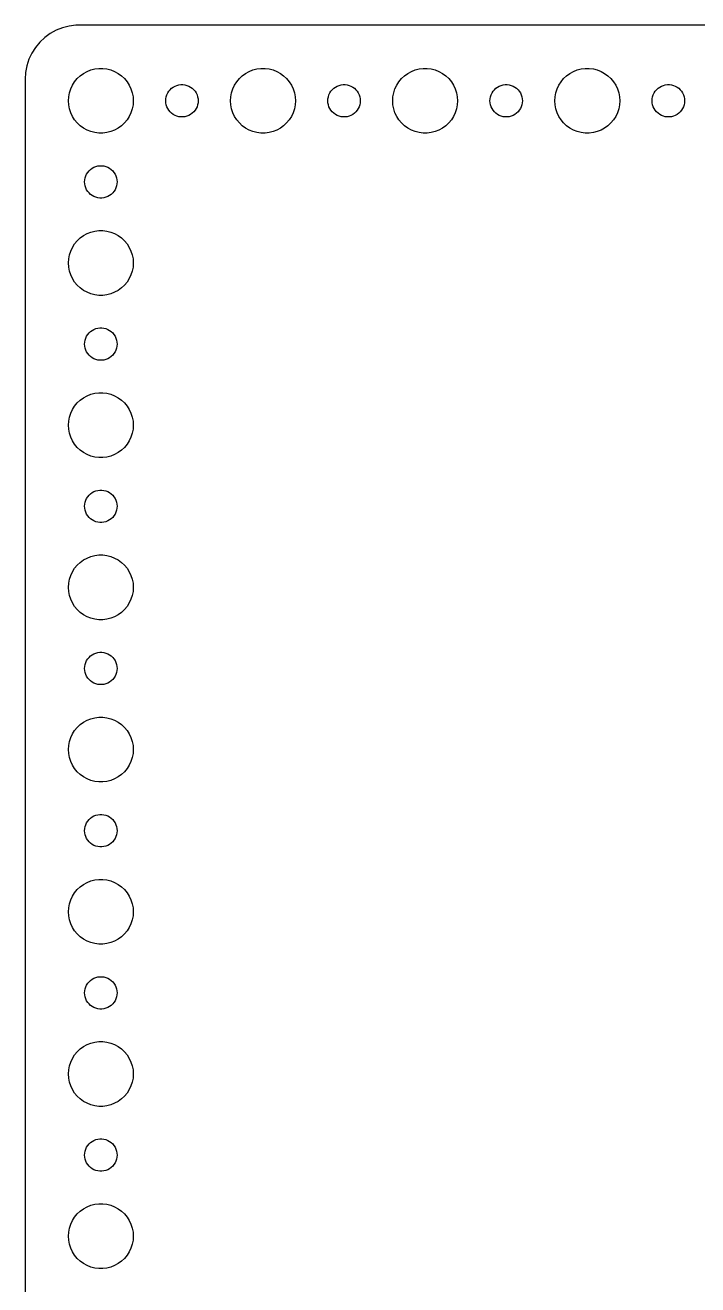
# Model space of a CAD drawing. Header units: metres. Extents: x -127 to 127, y -112 to 112.
# Drawn here: x -127 to -64.8, y -4.5 to 112 of the extents above; entities that cross this region are included whole.
import ezdxf

# ---------------------------------------------------------------- set-up
doc = ezdxf.new("R2010")
doc.units = ezdxf.units.M

msp = doc.modelspace()

# ---------------------------------------------------------------- linework, layer by layer
for p, q in [((-122.937, 111.911), (-123.545, 111.755)), ((-122.314, 111.99), (-122.937, 111.911)), ((122.314, 111.99), (-122.314, 111.99)), ((-125.187, 110.853), (-125.645, 110.423)), ((-124.679, 111.222), (-125.187, 110.853)), ((-124.129, 111.524), (-124.679, 111.222)), ((-123.545, 111.755), (-124.129, 111.524)), ((-126.045, 109.939), (-126.382, 109.409)), ((-125.645, 110.423), (-126.045, 109.939)), ((-126.649, 108.841), (-126.843, 108.243)), ((-126.382, 109.409), (-126.649, 108.841)), ((-126.961, 107.627), (-127, 107)), ((-126.843, 108.243), (-126.961, 107.627)), ((-122.187, 107.054), (-121.912, 107.312)), ((-121.912, 107.312), (-121.607, 107.533)), ((-121.607, 107.533), (-121.277, 107.714)), ((-121.277, 107.714), (-120.927, 107.853)), ((-120.927, 107.853), (-120.562, 107.947)), ((-120.562, 107.947), (-120.188, 107.994)), ((-120.188, 107.994), (-119.812, 107.994)), ((-119.812, 107.994), (-119.438, 107.947)), ((-119.438, 107.947), (-119.073, 107.853)), ((-119.073, 107.853), (-118.723, 107.714)), ((-118.723, 107.714), (-118.393, 107.533)), ((-118.393, 107.533), (-118.088, 107.312)), ((-118.088, 107.312), (-117.813, 107.054)), ((-107.187, 107.054), (-106.912, 107.312)), ((-106.912, 107.312), (-106.607, 107.533)), ((-106.607, 107.533), (-106.277, 107.714)), ((-106.277, 107.714), (-105.927, 107.853)), ((-105.927, 107.853), (-105.562, 107.947)), ((-105.562, 107.947), (-105.188, 107.994)), ((-105.188, 107.994), (-104.812, 107.994)), ((-104.812, 107.994), (-104.438, 107.947)), ((-104.438, 107.947), (-104.073, 107.853)), ((-104.073, 107.853), (-103.723, 107.714)), ((-103.723, 107.714), (-103.393, 107.533)), ((-103.393, 107.533), (-103.088, 107.312)), ((-103.088, 107.312), (-102.813, 107.054)), ((-92.1869, 107.054), (-91.9123, 107.312)), ((-91.9123, 107.312), (-91.6075, 107.533)), ((-91.6075, 107.533), (-91.2773, 107.714)), ((-91.2773, 107.714), (-90.927, 107.853)), ((-90.927, 107.853), (-90.5621, 107.947)), ((-90.5621, 107.947), (-90.1884, 107.994)), ((-90.1884, 107.994), (-89.8116, 107.994)), ((-89.8116, 107.994), (-89.4379, 107.947)), ((-89.4379, 107.947), (-89.073, 107.853)), ((-89.073, 107.853), (-88.7227, 107.714)), ((-88.7227, 107.714), (-88.3925, 107.533)), ((-88.3925, 107.533), (-88.0877, 107.312)), ((-88.0877, 107.312), (-87.8131, 107.054)), ((-77.1869, 107.054), (-76.9123, 107.312)), ((-76.9123, 107.312), (-76.6075, 107.533)), ((-76.6075, 107.533), (-76.2773, 107.714)), ((-76.2773, 107.714), (-75.927, 107.853)), ((-75.927, 107.853), (-75.5621, 107.947)), ((-75.5621, 107.947), (-75.1884, 107.994)), ((-75.1884, 107.994), (-74.8116, 107.994)), ((-74.8116, 107.994), (-74.4379, 107.947)), ((-74.4379, 107.947), (-74.073, 107.853)), ((-74.073, 107.853), (-73.7227, 107.714)), ((-73.7227, 107.714), (-73.3925, 107.533)), ((-73.3925, 107.533), (-73.0877, 107.312)), ((-73.0877, 107.312), (-72.8131, 107.054)), ((-127, 107), (-127, -107)), ((-122.906, 105.746), (-122.789, 106.104)), ((-122.789, 106.104), (-122.629, 106.445)), ((-122.629, 106.445), (-122.427, 106.763)), ((-122.427, 106.763), (-122.187, 107.054)), ((-117.813, 107.054), (-117.573, 106.763)), ((-117.573, 106.763), (-117.371, 106.445)), ((-117.371, 106.445), (-117.211, 106.104)), ((-117.211, 106.104), (-117.094, 105.746)), ((-113.714, 105.882), (-113.593, 106.027)), ((-113.593, 106.027), (-113.456, 106.156)), ((-113.456, 106.156), (-113.304, 106.266)), ((-113.304, 106.266), (-113.139, 106.357)), ((-113.139, 106.357), (-112.964, 106.427)), ((-112.964, 106.427), (-112.781, 106.473)), ((-112.781, 106.473), (-112.594, 106.497)), ((-112.594, 106.497), (-112.406, 106.497)), ((-112.406, 106.497), (-112.219, 106.473)), ((-112.219, 106.473), (-112.036, 106.427)), ((-112.036, 106.427), (-111.861, 106.357)), ((-111.861, 106.357), (-111.696, 106.266)), ((-111.696, 106.266), (-111.544, 106.156)), ((-111.544, 106.156), (-111.407, 106.027)), ((-111.407, 106.027), (-111.286, 105.882)), ((-107.906, 105.746), (-107.789, 106.104)), ((-107.789, 106.104), (-107.629, 106.445)), ((-107.629, 106.445), (-107.427, 106.763)), ((-107.427, 106.763), (-107.187, 107.054)), ((-102.813, 107.054), (-102.573, 106.763)), ((-102.573, 106.763), (-102.371, 106.445)), ((-102.371, 106.445), (-102.211, 106.104)), ((-102.211, 106.104), (-102.094, 105.746)), ((-98.7135, 105.882), (-98.5934, 106.027)), ((-98.5934, 106.027), (-98.4561, 106.156)), ((-98.4561, 106.156), (-98.3037, 106.266)), ((-98.3037, 106.266), (-98.1387, 106.357)), ((-98.1387, 106.357), (-97.9635, 106.427)), ((-97.9635, 106.427), (-97.7811, 106.473)), ((-97.7811, 106.473), (-97.5942, 106.497)), ((-97.5942, 106.497), (-97.4058, 106.497)), ((-97.4058, 106.497), (-97.2189, 106.473)), ((-97.2189, 106.473), (-97.0365, 106.427)), ((-97.0365, 106.427), (-96.8613, 106.357)), ((-96.8613, 106.357), (-96.6963, 106.266)), ((-96.6963, 106.266), (-96.5439, 106.156)), ((-96.5439, 106.156), (-96.4065, 106.027)), ((-96.4065, 106.027), (-96.2865, 105.882)), ((-92.9057, 105.746), (-92.7893, 106.104)), ((-92.7893, 106.104), (-92.6289, 106.445)), ((-92.6289, 106.445), (-92.427, 106.763)), ((-92.427, 106.763), (-92.1869, 107.054)), ((-87.8131, 107.054), (-87.573, 106.763)), ((-87.573, 106.763), (-87.3711, 106.445)), ((-87.3711, 106.445), (-87.2107, 106.104)), ((-87.2107, 106.104), (-87.0943, 105.746)), ((-83.7135, 105.882), (-83.5934, 106.027)), ((-83.5934, 106.027), (-83.4561, 106.156)), ((-83.4561, 106.156), (-83.3037, 106.266)), ((-83.3037, 106.266), (-83.1387, 106.357)), ((-83.1387, 106.357), (-82.9635, 106.427)), ((-82.9635, 106.427), (-82.7811, 106.473)), ((-82.7811, 106.473), (-82.5942, 106.497)), ((-82.5942, 106.497), (-82.4058, 106.497)), ((-82.4058, 106.497), (-82.2189, 106.473)), ((-82.2189, 106.473), (-82.0365, 106.427)), ((-82.0365, 106.427), (-81.8613, 106.357)), ((-81.8613, 106.357), (-81.6963, 106.266)), ((-81.6963, 106.266), (-81.5439, 106.156)), ((-81.5439, 106.156), (-81.4065, 106.027)), ((-81.4065, 106.027), (-81.2865, 105.882)), ((-77.9057, 105.746), (-77.7893, 106.104)), ((-77.7893, 106.104), (-77.6289, 106.445)), ((-77.6289, 106.445), (-77.427, 106.763)), ((-77.427, 106.763), (-77.1869, 107.054)), ((-72.8131, 107.054), (-72.573, 106.763)), ((-72.573, 106.763), (-72.3711, 106.445)), ((-72.3711, 106.445), (-72.2107, 106.104)), ((-72.2107, 106.104), (-72.0943, 105.746)), ((-68.7135, 105.882), (-68.5934, 106.027)), ((-68.5934, 106.027), (-68.4561, 106.156)), ((-68.4561, 106.156), (-68.3037, 106.266)), ((-68.3037, 106.266), (-68.1387, 106.357)), ((-68.1387, 106.357), (-67.9635, 106.427)), ((-67.9635, 106.427), (-67.7811, 106.473)), ((-67.7811, 106.473), (-67.5942, 106.497)), ((-67.5942, 106.497), (-67.4058, 106.497)), ((-67.4058, 106.497), (-67.2189, 106.473)), ((-67.2189, 106.473), (-67.0365, 106.427)), ((-67.0365, 106.427), (-66.8613, 106.357)), ((-66.8613, 106.357), (-66.6963, 106.266)), ((-66.6963, 106.266), (-66.5439, 106.156)), ((-66.5439, 106.156), (-66.4065, 106.027)), ((-66.4065, 106.027), (-66.2865, 105.882)), ((-123, 105), (-122.976, 105.376)), ((-122.976, 104.624), (-123, 105)), ((-122.976, 105.376), (-122.906, 105.746)), ((-117.094, 105.746), (-117.024, 105.376)), ((-117.024, 105.376), (-117, 105)), ((-117, 105), (-117.024, 104.624)), ((-114, 105), (-113.988, 105.188)), ((-113.988, 104.812), (-114, 105)), ((-113.988, 105.188), (-113.953, 105.373)), ((-113.953, 105.373), (-113.895, 105.552)), ((-113.895, 105.552), (-113.814, 105.723)), ((-113.814, 105.723), (-113.714, 105.882)), ((-111.286, 105.882), (-111.186, 105.723)), ((-111.186, 105.723), (-111.105, 105.552)), ((-111.105, 105.552), (-111.047, 105.373)), ((-111.047, 105.373), (-111.012, 105.188)), ((-111.012, 105.188), (-111, 105)), ((-111, 105), (-111.012, 104.812)), ((-108, 105), (-107.976, 105.376)), ((-107.976, 104.624), (-108, 105)), ((-107.976, 105.376), (-107.906, 105.746)), ((-102.094, 105.746), (-102.024, 105.376)), ((-102.024, 105.376), (-102, 105)), ((-102, 105), (-102.024, 104.624)), ((-99, 105), (-98.9882, 105.188)), ((-98.9882, 104.812), (-99, 105)), ((-98.9882, 105.188), (-98.9529, 105.373)), ((-98.9529, 105.373), (-98.8947, 105.552)), ((-98.8947, 105.552), (-98.8145, 105.723)), ((-98.8145, 105.723), (-98.7135, 105.882)), ((-96.2865, 105.882), (-96.1855, 105.723)), ((-96.1855, 105.723), (-96.1053, 105.552)), ((-96.1053, 105.552), (-96.0471, 105.373)), ((-96.0471, 105.373), (-96.0118, 105.188)), ((-96.0118, 105.188), (-96, 105)), ((-96, 105), (-96.0118, 104.812)), ((-93, 105), (-92.9763, 105.376)), ((-92.9763, 104.624), (-93, 105)), ((-92.9763, 105.376), (-92.9057, 105.746)), ((-87.0943, 105.746), (-87.0237, 105.376)), ((-87.0237, 105.376), (-87, 105)), ((-87, 105), (-87.0237, 104.624)), ((-84, 105), (-83.9882, 105.188)), ((-83.9882, 104.812), (-84, 105)), ((-83.9882, 105.188), (-83.9529, 105.373)), ((-83.9529, 105.373), (-83.8947, 105.552)), ((-83.8947, 105.552), (-83.8145, 105.723)), ((-83.8145, 105.723), (-83.7135, 105.882)), ((-81.2865, 105.882), (-81.1855, 105.723)), ((-81.1855, 105.723), (-81.1053, 105.552)), ((-81.1053, 105.552), (-81.0471, 105.373)), ((-81.0471, 105.373), (-81.0118, 105.188)), ((-81.0118, 105.188), (-81, 105)), ((-81, 105), (-81.0118, 104.812)), ((-78, 105), (-77.9763, 105.376)), ((-77.9763, 104.624), (-78, 105)), ((-77.9763, 105.376), (-77.9057, 105.746)), ((-72.0943, 105.746), (-72.0237, 105.376)), ((-72.0237, 105.376), (-72, 105)), ((-72, 105), (-72.0237, 104.624)), ((-69, 105), (-68.9882, 105.188)), ((-68.9882, 104.812), (-69, 105)), ((-68.9882, 105.188), (-68.9529, 105.373)), ((-68.9529, 105.373), (-68.8947, 105.552)), ((-68.8947, 105.552), (-68.8145, 105.723)), ((-68.8145, 105.723), (-68.7135, 105.882)), ((-66.2865, 105.882), (-66.1855, 105.723)), ((-66.1855, 105.723), (-66.1053, 105.552)), ((-66.1053, 105.552), (-66.0471, 105.373)), ((-66.0471, 105.373), (-66.0118, 105.188)), ((-66.0118, 105.188), (-66, 105)), ((-66, 105), (-66.0118, 104.812)), ((-122.906, 104.254), (-122.976, 104.624)), ((-122.789, 103.896), (-122.906, 104.254)), ((-122.629, 103.555), (-122.789, 103.896)), ((-117.211, 103.896), (-117.371, 103.555)), ((-117.094, 104.254), (-117.211, 103.896)), ((-117.024, 104.624), (-117.094, 104.254)), ((-113.953, 104.627), (-113.988, 104.812)), ((-113.895, 104.448), (-113.953, 104.627)), ((-113.814, 104.277), (-113.895, 104.448)), ((-113.714, 104.118), (-113.814, 104.277)), ((-113.593, 103.973), (-113.714, 104.118)), ((-113.456, 103.844), (-113.593, 103.973)), ((-113.304, 103.734), (-113.456, 103.844)), ((-113.139, 103.643), (-113.304, 103.734)), ((-111.696, 103.734), (-111.861, 103.643)), ((-111.544, 103.844), (-111.696, 103.734)), ((-111.407, 103.973), (-111.544, 103.844)), ((-111.286, 104.118), (-111.407, 103.973)), ((-111.186, 104.277), (-111.286, 104.118)), ((-111.105, 104.448), (-111.186, 104.277)), ((-111.047, 104.627), (-111.105, 104.448)), ((-111.012, 104.812), (-111.047, 104.627)), ((-107.906, 104.254), (-107.976, 104.624)), ((-107.789, 103.896), (-107.906, 104.254)), ((-107.629, 103.555), (-107.789, 103.896)), ((-102.211, 103.896), (-102.371, 103.555)), ((-102.094, 104.254), (-102.211, 103.896)), ((-102.024, 104.624), (-102.094, 104.254)), ((-98.9529, 104.627), (-98.9882, 104.812)), ((-98.8947, 104.448), (-98.9529, 104.627)), ((-98.8145, 104.277), (-98.8947, 104.448)), ((-98.7135, 104.118), (-98.8145, 104.277)), ((-98.5934, 103.973), (-98.7135, 104.118)), ((-98.4561, 103.844), (-98.5934, 103.973)), ((-98.3037, 103.734), (-98.4561, 103.844)), ((-98.1387, 103.643), (-98.3037, 103.734)), ((-96.6963, 103.734), (-96.8613, 103.643)), ((-96.5439, 103.844), (-96.6963, 103.734)), ((-96.4065, 103.973), (-96.5439, 103.844)), ((-96.2865, 104.118), (-96.4065, 103.973)), ((-96.1855, 104.277), (-96.2865, 104.118)), ((-96.1053, 104.448), (-96.1855, 104.277)), ((-96.0471, 104.627), (-96.1053, 104.448)), ((-96.0118, 104.812), (-96.0471, 104.627)), ((-92.9057, 104.254), (-92.9763, 104.624)), ((-92.7893, 103.896), (-92.9057, 104.254)), ((-92.6289, 103.555), (-92.7893, 103.896)), ((-87.2107, 103.896), (-87.3711, 103.555)), ((-87.0943, 104.254), (-87.2107, 103.896)), ((-87.0237, 104.624), (-87.0943, 104.254)), ((-83.9529, 104.627), (-83.9882, 104.812)), ((-83.8947, 104.448), (-83.9529, 104.627)), ((-83.8145, 104.277), (-83.8947, 104.448)), ((-83.7135, 104.118), (-83.8145, 104.277)), ((-83.5934, 103.973), (-83.7135, 104.118)), ((-83.4561, 103.844), (-83.5934, 103.973)), ((-83.3037, 103.734), (-83.4561, 103.844)), ((-83.1387, 103.643), (-83.3037, 103.734)), ((-81.6963, 103.734), (-81.8613, 103.643)), ((-81.5439, 103.844), (-81.6963, 103.734)), ((-81.4065, 103.973), (-81.5439, 103.844)), ((-81.2865, 104.118), (-81.4065, 103.973)), ((-81.1855, 104.277), (-81.2865, 104.118)), ((-81.1053, 104.448), (-81.1855, 104.277)), ((-81.0471, 104.627), (-81.1053, 104.448)), ((-81.0118, 104.812), (-81.0471, 104.627)), ((-77.9057, 104.254), (-77.9763, 104.624)), ((-77.7893, 103.896), (-77.9057, 104.254)), ((-77.6289, 103.555), (-77.7893, 103.896)), ((-72.2107, 103.896), (-72.3711, 103.555)), ((-72.0943, 104.254), (-72.2107, 103.896)), ((-72.0237, 104.624), (-72.0943, 104.254)), ((-68.9529, 104.627), (-68.9882, 104.812)), ((-68.8947, 104.448), (-68.9529, 104.627)), ((-68.8145, 104.277), (-68.8947, 104.448)), ((-68.7135, 104.118), (-68.8145, 104.277)), ((-68.5934, 103.973), (-68.7135, 104.118)), ((-68.4561, 103.844), (-68.5934, 103.973)), ((-68.3037, 103.734), (-68.4561, 103.844)), ((-68.1387, 103.643), (-68.3037, 103.734)), ((-66.6963, 103.734), (-66.8613, 103.643)), ((-66.5439, 103.844), (-66.6963, 103.734)), ((-66.4065, 103.973), (-66.5439, 103.844)), ((-66.2865, 104.118), (-66.4065, 103.973)), ((-66.1855, 104.277), (-66.2865, 104.118)), ((-66.1053, 104.448), (-66.1855, 104.277)), ((-66.0471, 104.627), (-66.1053, 104.448)), ((-66.0118, 104.812), (-66.0471, 104.627)), ((-122.427, 103.237), (-122.629, 103.555)), ((-122.187, 102.946), (-122.427, 103.237)), ((-121.912, 102.688), (-122.187, 102.946)), ((-121.607, 102.467), (-121.912, 102.688)), ((-118.088, 102.688), (-118.393, 102.467)), ((-117.813, 102.946), (-118.088, 102.688)), ((-117.573, 103.237), (-117.813, 102.946)), ((-117.371, 103.555), (-117.573, 103.237)), ((-112.964, 103.573), (-113.139, 103.643)), ((-112.781, 103.527), (-112.964, 103.573)), ((-112.594, 103.503), (-112.781, 103.527)), ((-112.406, 103.503), (-112.594, 103.503)), ((-112.219, 103.527), (-112.406, 103.503)), ((-112.036, 103.573), (-112.219, 103.527)), ((-111.861, 103.643), (-112.036, 103.573)), ((-107.427, 103.237), (-107.629, 103.555)), ((-107.187, 102.946), (-107.427, 103.237)), ((-106.912, 102.688), (-107.187, 102.946)), ((-106.607, 102.467), (-106.912, 102.688)), ((-103.088, 102.688), (-103.393, 102.467)), ((-102.813, 102.946), (-103.088, 102.688)), ((-102.573, 103.237), (-102.813, 102.946)), ((-102.371, 103.555), (-102.573, 103.237)), ((-97.9635, 103.573), (-98.1387, 103.643)), ((-97.7811, 103.527), (-97.9635, 103.573)), ((-97.5942, 103.503), (-97.7811, 103.527)), ((-97.4058, 103.503), (-97.5942, 103.503)), ((-97.2189, 103.527), (-97.4058, 103.503)), ((-97.0365, 103.573), (-97.2189, 103.527)), ((-96.8613, 103.643), (-97.0365, 103.573)), ((-92.427, 103.237), (-92.6289, 103.555)), ((-92.1869, 102.946), (-92.427, 103.237)), ((-91.9123, 102.688), (-92.1869, 102.946)), ((-91.6075, 102.467), (-91.9123, 102.688)), ((-88.0877, 102.688), (-88.3925, 102.467)), ((-87.8131, 102.946), (-88.0877, 102.688)), ((-87.573, 103.237), (-87.8131, 102.946)), ((-87.3711, 103.555), (-87.573, 103.237)), ((-82.9635, 103.573), (-83.1387, 103.643)), ((-82.7811, 103.527), (-82.9635, 103.573)), ((-82.5942, 103.503), (-82.7811, 103.527)), ((-82.4058, 103.503), (-82.5942, 103.503)), ((-82.2189, 103.527), (-82.4058, 103.503)), ((-82.0365, 103.573), (-82.2189, 103.527)), ((-81.8613, 103.643), (-82.0365, 103.573)), ((-77.427, 103.237), (-77.6289, 103.555)), ((-77.1869, 102.946), (-77.427, 103.237)), ((-76.9123, 102.688), (-77.1869, 102.946)), ((-76.6075, 102.467), (-76.9123, 102.688)), ((-73.0877, 102.688), (-73.3925, 102.467)), ((-72.8131, 102.946), (-73.0877, 102.688)), ((-72.573, 103.237), (-72.8131, 102.946)), ((-72.3711, 103.555), (-72.573, 103.237)), ((-67.9635, 103.573), (-68.1387, 103.643)), ((-67.7811, 103.527), (-67.9635, 103.573)), ((-67.5942, 103.503), (-67.7811, 103.527)), ((-67.4058, 103.503), (-67.5942, 103.503)), ((-67.2189, 103.527), (-67.4058, 103.503)), ((-67.0365, 103.573), (-67.2189, 103.527)), ((-66.8613, 103.643), (-67.0365, 103.573)), ((-121.277, 102.286), (-121.607, 102.467)), ((-120.927, 102.147), (-121.277, 102.286)), ((-120.562, 102.053), (-120.927, 102.147)), ((-120.188, 102.006), (-120.562, 102.053)), ((-119.812, 102.006), (-120.188, 102.006)), ((-119.438, 102.053), (-119.812, 102.006)), ((-119.073, 102.147), (-119.438, 102.053)), ((-118.723, 102.286), (-119.073, 102.147)), ((-118.393, 102.467), (-118.723, 102.286)), ((-106.277, 102.286), (-106.607, 102.467)), ((-105.927, 102.147), (-106.277, 102.286)), ((-105.562, 102.053), (-105.927, 102.147)), ((-105.188, 102.006), (-105.562, 102.053)), ((-104.812, 102.006), (-105.188, 102.006)), ((-104.438, 102.053), (-104.812, 102.006)), ((-104.073, 102.147), (-104.438, 102.053)), ((-103.723, 102.286), (-104.073, 102.147)), ((-103.393, 102.467), (-103.723, 102.286)), ((-91.2773, 102.286), (-91.6075, 102.467)), ((-90.927, 102.147), (-91.2773, 102.286)), ((-90.5621, 102.053), (-90.927, 102.147)), ((-90.1884, 102.006), (-90.5621, 102.053)), ((-89.8116, 102.006), (-90.1884, 102.006)), ((-89.4379, 102.053), (-89.8116, 102.006)), ((-89.073, 102.147), (-89.4379, 102.053)), ((-88.7227, 102.286), (-89.073, 102.147)), ((-88.3925, 102.467), (-88.7227, 102.286)), ((-76.2773, 102.286), (-76.6075, 102.467)), ((-75.927, 102.147), (-76.2773, 102.286)), ((-75.5621, 102.053), (-75.927, 102.147)), ((-75.1884, 102.006), (-75.5621, 102.053)), ((-74.8116, 102.006), (-75.1884, 102.006)), ((-74.4379, 102.053), (-74.8116, 102.006)), ((-74.073, 102.147), (-74.4379, 102.053)), ((-73.7227, 102.286), (-74.073, 102.147)), ((-73.3925, 102.467), (-73.7227, 102.286)), ((-121.488, 97.688), (-121.453, 97.873)), ((-121.453, 97.873), (-121.395, 98.0522)), ((-121.395, 98.0522), (-121.314, 98.2226)), ((-121.314, 98.2226), (-121.214, 98.3817)), ((-121.214, 98.3817), (-121.093, 98.5268)), ((-121.093, 98.5268), (-120.956, 98.6558)), ((-120.956, 98.6558), (-120.804, 98.7665)), ((-120.804, 98.7665), (-120.639, 98.8572)), ((-120.639, 98.8572), (-120.464, 98.9266)), ((-120.464, 98.9266), (-120.281, 98.9734)), ((-120.281, 98.9734), (-120.094, 98.997)), ((-120.094, 98.997), (-119.906, 98.997)), ((-119.906, 98.997), (-119.719, 98.9734)), ((-119.719, 98.9734), (-119.536, 98.9266)), ((-119.536, 98.9266), (-119.361, 98.8572)), ((-119.361, 98.8572), (-119.196, 98.7665)), ((-119.196, 98.7665), (-119.044, 98.6558)), ((-119.044, 98.6558), (-118.907, 98.5268)), ((-118.907, 98.5268), (-118.786, 98.3817)), ((-118.786, 98.3817), (-118.686, 98.2226)), ((-118.686, 98.2226), (-118.605, 98.0522)), ((-118.605, 98.0522), (-118.547, 97.873)), ((-118.547, 97.873), (-118.512, 97.688)), ((-121.5, 97.5), (-121.488, 97.688)), ((-121.488, 97.312), (-121.5, 97.5)), ((-121.453, 97.127), (-121.488, 97.312)), ((-121.395, 96.9478), (-121.453, 97.127)), ((-121.314, 96.7774), (-121.395, 96.9478)), ((-121.214, 96.6183), (-121.314, 96.7774)), ((-118.686, 96.7774), (-118.786, 96.6183)), ((-118.605, 96.9478), (-118.686, 96.7774)), ((-118.547, 97.127), (-118.605, 96.9478)), ((-118.512, 97.312), (-118.547, 97.127)), ((-118.512, 97.688), (-118.5, 97.5)), ((-118.5, 97.5), (-118.512, 97.312)), ((-121.093, 96.4732), (-121.214, 96.6183)), ((-120.956, 96.3442), (-121.093, 96.4732)), ((-120.804, 96.2335), (-120.956, 96.3442)), ((-120.639, 96.1428), (-120.804, 96.2335)), ((-120.464, 96.0734), (-120.639, 96.1428)), ((-120.281, 96.0266), (-120.464, 96.0734)), ((-120.094, 96.003), (-120.281, 96.0266)), ((-119.906, 96.003), (-120.094, 96.003)), ((-119.719, 96.0266), (-119.906, 96.003)), ((-119.536, 96.0734), (-119.719, 96.0266)), ((-119.361, 96.1428), (-119.536, 96.0734)), ((-119.196, 96.2335), (-119.361, 96.1428)), ((-119.044, 96.3442), (-119.196, 96.2335)), ((-118.907, 96.4732), (-119.044, 96.3442)), ((-118.786, 96.6183), (-118.907, 96.4732)), ((-122.427, 91.7634), (-122.187, 92.0536)), ((-122.187, 92.0536), (-121.912, 92.3115)), ((-121.912, 92.3115), (-121.607, 92.533)), ((-121.607, 92.533), (-121.277, 92.7145)), ((-121.277, 92.7145), (-120.927, 92.8532)), ((-120.927, 92.8532), (-120.562, 92.9469)), ((-120.562, 92.9469), (-120.188, 92.9941)), ((-120.188, 92.9941), (-119.812, 92.9941)), ((-119.812, 92.9941), (-119.438, 92.9469)), ((-119.438, 92.9469), (-119.073, 92.8532)), ((-119.073, 92.8532), (-118.723, 92.7145)), ((-118.723, 92.7145), (-118.393, 92.533)), ((-118.393, 92.533), (-118.088, 92.3115)), ((-118.088, 92.3115), (-117.813, 92.0536)), ((-117.813, 92.0536), (-117.573, 91.7634)), ((-122.906, 90.7461), (-122.789, 91.1044)), ((-122.789, 91.1044), (-122.629, 91.4453)), ((-122.629, 91.4453), (-122.427, 91.7634)), ((-117.573, 91.7634), (-117.371, 91.4453)), ((-117.371, 91.4453), (-117.211, 91.1044)), ((-117.211, 91.1044), (-117.094, 90.7461)), ((-123, 90), (-122.976, 90.376)), ((-122.976, 89.624), (-123, 90)), ((-122.976, 90.376), (-122.906, 90.7461)), ((-117.094, 90.7461), (-117.024, 90.376)), ((-117.024, 90.376), (-117, 90)), ((-117, 90), (-117.024, 89.624)), ((-122.906, 89.2539), (-122.976, 89.624)), ((-122.789, 88.8956), (-122.906, 89.2539)), ((-122.629, 88.5547), (-122.789, 88.8956)), ((-122.427, 88.2366), (-122.629, 88.5547)), ((-117.371, 88.5547), (-117.573, 88.2366)), ((-117.211, 88.8956), (-117.371, 88.5547)), ((-117.094, 89.2539), (-117.211, 88.8956)), ((-117.024, 89.624), (-117.094, 89.2539)), ((-122.187, 87.9464), (-122.427, 88.2366)), ((-121.912, 87.6885), (-122.187, 87.9464)), ((-121.607, 87.467), (-121.912, 87.6885)), ((-121.277, 87.2855), (-121.607, 87.467)), ((-118.393, 87.467), (-118.723, 87.2855)), ((-118.088, 87.6885), (-118.393, 87.467)), ((-117.813, 87.9464), (-118.088, 87.6885)), ((-117.573, 88.2366), (-117.813, 87.9464)), ((-120.927, 87.1468), (-121.277, 87.2855)), ((-120.562, 87.0531), (-120.927, 87.1468)), ((-120.188, 87.0059), (-120.562, 87.0531)), ((-119.812, 87.0059), (-120.188, 87.0059)), ((-119.438, 87.0531), (-119.812, 87.0059)), ((-119.073, 87.1468), (-119.438, 87.0531)), ((-118.723, 87.2855), (-119.073, 87.1468)), ((-120.639, 83.8572), (-120.464, 83.9266)), ((-120.464, 83.9266), (-120.281, 83.9734)), ((-120.281, 83.9734), (-120.094, 83.997)), ((-120.094, 83.997), (-119.906, 83.997)), ((-119.906, 83.997), (-119.719, 83.9734)), ((-119.719, 83.9734), (-119.536, 83.9266)), ((-119.536, 83.9266), (-119.361, 83.8572)), ((-121.488, 82.688), (-121.453, 82.873)), ((-121.453, 82.873), (-121.395, 83.0522)), ((-121.395, 83.0522), (-121.314, 83.2226)), ((-121.314, 83.2226), (-121.214, 83.3817)), ((-121.214, 83.3817), (-121.093, 83.5268)), ((-121.093, 83.5268), (-120.956, 83.6558)), ((-120.956, 83.6558), (-120.804, 83.7665)), ((-120.804, 83.7665), (-120.639, 83.8572)), ((-119.361, 83.8572), (-119.196, 83.7665)), ((-119.196, 83.7665), (-119.044, 83.6558)), ((-119.044, 83.6558), (-118.907, 83.5268)), ((-118.907, 83.5268), (-118.786, 83.3817)), ((-118.786, 83.3817), (-118.686, 83.2226)), ((-118.686, 83.2226), (-118.605, 83.0522)), ((-118.605, 83.0522), (-118.547, 82.873)), ((-118.547, 82.873), (-118.512, 82.688)), ((-121.5, 82.5), (-121.488, 82.688)), ((-121.488, 82.312), (-121.5, 82.5)), ((-121.453, 82.127), (-121.488, 82.312)), ((-121.395, 81.9478), (-121.453, 82.127)), ((-121.314, 81.7774), (-121.395, 81.9478)), ((-121.214, 81.6183), (-121.314, 81.7774)), ((-121.093, 81.4732), (-121.214, 81.6183)), ((-118.786, 81.6183), (-118.907, 81.4732)), ((-118.686, 81.7774), (-118.786, 81.6183)), ((-118.605, 81.9478), (-118.686, 81.7774)), ((-118.547, 82.127), (-118.605, 81.9478)), ((-118.512, 82.312), (-118.547, 82.127)), ((-118.512, 82.688), (-118.5, 82.5)), ((-118.5, 82.5), (-118.512, 82.312)), ((-120.956, 81.3442), (-121.093, 81.4732)), ((-120.804, 81.2335), (-120.956, 81.3442)), ((-120.639, 81.1428), (-120.804, 81.2335)), ((-120.464, 81.0734), (-120.639, 81.1428)), ((-120.281, 81.0266), (-120.464, 81.0734)), ((-120.094, 81.003), (-120.281, 81.0266)), ((-119.906, 81.003), (-120.094, 81.003)), ((-119.719, 81.0266), (-119.906, 81.003)), ((-119.536, 81.0734), (-119.719, 81.0266)), ((-119.361, 81.1428), (-119.536, 81.0734)), ((-119.196, 81.2335), (-119.361, 81.1428)), ((-119.044, 81.3442), (-119.196, 81.2335)), ((-118.907, 81.4732), (-119.044, 81.3442)), ((-122.427, 76.7634), (-122.187, 77.0536)), ((-122.187, 77.0536), (-121.912, 77.3115)), ((-121.912, 77.3115), (-121.607, 77.533)), ((-121.607, 77.533), (-121.277, 77.7145)), ((-121.277, 77.7145), (-120.927, 77.8532)), ((-120.927, 77.8532), (-120.562, 77.9469)), ((-120.562, 77.9469), (-120.188, 77.9941)), ((-120.188, 77.9941), (-119.812, 77.9941)), ((-119.812, 77.9941), (-119.438, 77.9469)), ((-119.438, 77.9469), (-119.073, 77.8532)), ((-119.073, 77.8532), (-118.723, 77.7145)), ((-118.723, 77.7145), (-118.393, 77.533)), ((-118.393, 77.533), (-118.088, 77.3115)), ((-118.088, 77.3115), (-117.813, 77.0536)), ((-117.813, 77.0536), (-117.573, 76.7634)), ((-122.976, 75.376), (-122.906, 75.7461)), ((-122.906, 75.7461), (-122.789, 76.1044)), ((-122.789, 76.1044), (-122.629, 76.4453)), ((-122.629, 76.4453), (-122.427, 76.7634)), ((-117.573, 76.7634), (-117.371, 76.4453)), ((-117.371, 76.4453), (-117.211, 76.1044)), ((-117.211, 76.1044), (-117.094, 75.7461)), ((-117.094, 75.7461), (-117.024, 75.376)), ((-123, 75), (-122.976, 75.376)), ((-122.976, 74.624), (-123, 75)), ((-122.906, 74.2539), (-122.976, 74.624)), ((-117.024, 74.624), (-117.094, 74.2539)), ((-117.024, 75.376), (-117, 75)), ((-117, 75), (-117.024, 74.624)), ((-122.789, 73.8956), (-122.906, 74.2539)), ((-122.629, 73.5547), (-122.789, 73.8956)), ((-122.427, 73.2366), (-122.629, 73.5547)), ((-117.371, 73.5547), (-117.573, 73.2366)), ((-117.211, 73.8956), (-117.371, 73.5547)), ((-117.094, 74.2539), (-117.211, 73.8956)), ((-122.187, 72.9464), (-122.427, 73.2366)), ((-121.912, 72.6885), (-122.187, 72.9464)), ((-121.607, 72.467), (-121.912, 72.6885)), ((-121.277, 72.2855), (-121.607, 72.467)), ((-120.927, 72.1468), (-121.277, 72.2855)), ((-118.723, 72.2855), (-119.073, 72.1468)), ((-118.393, 72.467), (-118.723, 72.2855)), ((-118.088, 72.6885), (-118.393, 72.467)), ((-117.813, 72.9464), (-118.088, 72.6885)), ((-117.573, 73.2366), (-117.813, 72.9464)), ((-120.562, 72.0531), (-120.927, 72.1468)), ((-120.188, 72.0059), (-120.562, 72.0531)), ((-119.812, 72.0059), (-120.188, 72.0059)), ((-119.438, 72.0531), (-119.812, 72.0059)), ((-119.073, 72.1468), (-119.438, 72.0531)), ((-120.956, 68.6558), (-120.804, 68.7665)), ((-120.804, 68.7665), (-120.639, 68.8572)), ((-120.639, 68.8572), (-120.464, 68.9266)), ((-120.464, 68.9266), (-120.281, 68.9734)), ((-120.281, 68.9734), (-120.094, 68.997)), ((-120.094, 68.997), (-119.906, 68.997)), ((-119.906, 68.997), (-119.719, 68.9734)), ((-119.719, 68.9734), (-119.536, 68.9266)), ((-119.536, 68.9266), (-119.361, 68.8572)), ((-119.361, 68.8572), (-119.196, 68.7665)), ((-119.196, 68.7665), (-119.044, 68.6558)), ((-121.5, 67.5), (-121.488, 67.688)), ((-121.488, 67.688), (-121.453, 67.873)), ((-121.453, 67.873), (-121.395, 68.0522)), ((-121.395, 68.0522), (-121.314, 68.2226)), ((-121.314, 68.2226), (-121.214, 68.3817)), ((-121.214, 68.3817), (-121.093, 68.5268)), ((-121.093, 68.5268), (-120.956, 68.6558)), ((-119.044, 68.6558), (-118.907, 68.5268)), ((-118.907, 68.5268), (-118.786, 68.3817)), ((-118.786, 68.3817), (-118.686, 68.2226)), ((-118.686, 68.2226), (-118.605, 68.0522)), ((-118.605, 68.0522), (-118.547, 67.873)), ((-118.547, 67.873), (-118.512, 67.688)), ((-118.512, 67.688), (-118.5, 67.5)), ((-121.488, 67.312), (-121.5, 67.5)), ((-121.453, 67.127), (-121.488, 67.312)), ((-121.395, 66.9478), (-121.453, 67.127)), ((-121.314, 66.7774), (-121.395, 66.9478)), ((-121.214, 66.6183), (-121.314, 66.7774)), ((-121.093, 66.4732), (-121.214, 66.6183)), ((-120.956, 66.3442), (-121.093, 66.4732)), ((-118.907, 66.4732), (-119.044, 66.3442)), ((-118.786, 66.6183), (-118.907, 66.4732)), ((-118.686, 66.7774), (-118.786, 66.6183)), ((-118.605, 66.9478), (-118.686, 66.7774)), ((-118.547, 67.127), (-118.605, 66.9478)), ((-118.512, 67.312), (-118.547, 67.127)), ((-118.5, 67.5), (-118.512, 67.312)), ((-120.804, 66.2335), (-120.956, 66.3442)), ((-120.639, 66.1428), (-120.804, 66.2335)), ((-120.464, 66.0734), (-120.639, 66.1428)), ((-120.281, 66.0266), (-120.464, 66.0734)), ((-120.094, 66.003), (-120.281, 66.0266)), ((-119.906, 66.003), (-120.094, 66.003)), ((-119.719, 66.0266), (-119.906, 66.003)), ((-119.536, 66.0734), (-119.719, 66.0266)), ((-119.361, 66.1428), (-119.536, 66.0734)), ((-119.196, 66.2335), (-119.361, 66.1428)), ((-119.044, 66.3442), (-119.196, 66.2335)), ((-120.927, 62.8532), (-120.562, 62.9469)), ((-120.562, 62.9469), (-120.188, 62.9941)), ((-120.188, 62.9941), (-119.812, 62.9941)), ((-119.812, 62.9941), (-119.438, 62.9469)), ((-119.438, 62.9469), (-119.073, 62.8532)), ((-122.629, 61.4453), (-122.427, 61.7634)), ((-122.427, 61.7634), (-122.187, 62.0536)), ((-122.187, 62.0536), (-121.912, 62.3115)), ((-121.912, 62.3115), (-121.607, 62.533)), ((-121.607, 62.533), (-121.277, 62.7145)), ((-121.277, 62.7145), (-120.927, 62.8532)), ((-119.073, 62.8532), (-118.723, 62.7145)), ((-118.723, 62.7145), (-118.393, 62.533)), ((-118.393, 62.533), (-118.088, 62.3115)), ((-118.088, 62.3115), (-117.813, 62.0536)), ((-117.813, 62.0536), (-117.573, 61.7634)), ((-117.573, 61.7634), (-117.371, 61.4453)), ((-122.976, 60.376), (-122.906, 60.7461)), ((-122.906, 60.7461), (-122.789, 61.1044)), ((-122.789, 61.1044), (-122.629, 61.4453)), ((-117.371, 61.4453), (-117.211, 61.1044)), ((-117.211, 61.1044), (-117.094, 60.7461)), ((-117.094, 60.7461), (-117.024, 60.376)), ((-123, 60), (-122.976, 60.376)), ((-122.976, 59.624), (-123, 60)), ((-122.906, 59.2539), (-122.976, 59.624)), ((-117.024, 59.624), (-117.094, 59.2539)), ((-117.024, 60.376), (-117, 60)), ((-117, 60), (-117.024, 59.624)), ((-122.789, 58.8956), (-122.906, 59.2539)), ((-122.629, 58.5547), (-122.789, 58.8956)), ((-122.427, 58.2366), (-122.629, 58.5547)), ((-117.371, 58.5547), (-117.573, 58.2366)), ((-117.211, 58.8956), (-117.371, 58.5547)), ((-117.094, 59.2539), (-117.211, 58.8956)), ((-122.187, 57.9464), (-122.427, 58.2366)), ((-121.912, 57.6885), (-122.187, 57.9464)), ((-121.607, 57.467), (-121.912, 57.6885)), ((-121.277, 57.2855), (-121.607, 57.467)), ((-120.927, 57.1468), (-121.277, 57.2855)), ((-120.562, 57.0531), (-120.927, 57.1468)), ((-119.073, 57.1468), (-119.438, 57.0531)), ((-118.723, 57.2855), (-119.073, 57.1468)), ((-118.393, 57.467), (-118.723, 57.2855)), ((-118.088, 57.6885), (-118.393, 57.467)), ((-117.813, 57.9464), (-118.088, 57.6885)), ((-117.573, 58.2366), (-117.813, 57.9464)), ((-120.188, 57.0059), (-120.562, 57.0531)), ((-119.812, 57.0059), (-120.188, 57.0059)), ((-119.438, 57.0531), (-119.812, 57.0059)), ((-121.093, 53.5268), (-120.956, 53.6558)), ((-120.956, 53.6558), (-120.804, 53.7665)), ((-120.804, 53.7665), (-120.639, 53.8572)), ((-120.639, 53.8572), (-120.464, 53.9266)), ((-120.464, 53.9266), (-120.281, 53.9734)), ((-120.281, 53.9734), (-120.094, 53.997)), ((-120.094, 53.997), (-119.906, 53.997)), ((-119.906, 53.997), (-119.719, 53.9734)), ((-119.719, 53.9734), (-119.536, 53.9266)), ((-119.536, 53.9266), (-119.361, 53.8572)), ((-119.361, 53.8572), (-119.196, 53.7665)), ((-119.196, 53.7665), (-119.044, 53.6558)), ((-119.044, 53.6558), (-118.907, 53.5268)), ((-121.5, 52.5), (-121.488, 52.688)), ((-121.488, 52.312), (-121.5, 52.5)), ((-121.488, 52.688), (-121.453, 52.873)), ((-121.453, 52.873), (-121.395, 53.0522)), ((-121.395, 53.0522), (-121.314, 53.2226)), ((-121.314, 53.2226), (-121.214, 53.3817)), ((-121.214, 53.3817), (-121.093, 53.5268)), ((-118.907, 53.5268), (-118.786, 53.3817)), ((-118.786, 53.3817), (-118.686, 53.2226)), ((-118.686, 53.2226), (-118.605, 53.0522)), ((-118.605, 53.0522), (-118.547, 52.873)), ((-118.547, 52.873), (-118.512, 52.688)), ((-118.512, 52.688), (-118.5, 52.5)), ((-118.5, 52.5), (-118.512, 52.312)), ((-121.453, 52.127), (-121.488, 52.312)), ((-121.395, 51.9478), (-121.453, 52.127)), ((-121.314, 51.7774), (-121.395, 51.9478)), ((-121.214, 51.6183), (-121.314, 51.7774)), ((-121.093, 51.4732), (-121.214, 51.6183)), ((-120.956, 51.3442), (-121.093, 51.4732)), ((-120.804, 51.2335), (-120.956, 51.3442)), ((-119.044, 51.3442), (-119.196, 51.2335)), ((-118.907, 51.4732), (-119.044, 51.3442)), ((-118.786, 51.6183), (-118.907, 51.4732)), ((-118.686, 51.7774), (-118.786, 51.6183)), ((-118.605, 51.9478), (-118.686, 51.7774)), ((-118.547, 52.127), (-118.605, 51.9478)), ((-118.512, 52.312), (-118.547, 52.127)), ((-120.639, 51.1428), (-120.804, 51.2335)), ((-120.464, 51.0734), (-120.639, 51.1428)), ((-120.281, 51.0266), (-120.464, 51.0734)), ((-120.094, 51.003), (-120.281, 51.0266)), ((-119.906, 51.003), (-120.094, 51.003)), ((-119.719, 51.0266), (-119.906, 51.003)), ((-119.536, 51.0734), (-119.719, 51.0266)), ((-119.361, 51.1428), (-119.536, 51.0734)), ((-119.196, 51.2335), (-119.361, 51.1428)), ((-121.277, 47.7145), (-120.927, 47.8532)), ((-120.927, 47.8532), (-120.562, 47.9469)), ((-120.562, 47.9469), (-120.188, 47.9941)), ((-120.188, 47.9941), (-119.812, 47.9941)), ((-119.812, 47.9941), (-119.438, 47.9469)), ((-119.438, 47.9469), (-119.073, 47.8532)), ((-119.073, 47.8532), (-118.723, 47.7145)), ((-122.629, 46.4453), (-122.427, 46.7634)), ((-122.427, 46.7634), (-122.187, 47.0536)), ((-122.187, 47.0536), (-121.912, 47.3115)), ((-121.912, 47.3115), (-121.607, 47.533)), ((-121.607, 47.533), (-121.277, 47.7145)), ((-118.723, 47.7145), (-118.393, 47.533)), ((-118.393, 47.533), (-118.088, 47.3115)), ((-118.088, 47.3115), (-117.813, 47.0536)), ((-117.813, 47.0536), (-117.573, 46.7634)), ((-117.573, 46.7634), (-117.371, 46.4453)), ((-122.976, 45.376), (-122.906, 45.7461)), ((-122.906, 45.7461), (-122.789, 46.1044)), ((-122.789, 46.1044), (-122.629, 46.4453)), ((-117.371, 46.4453), (-117.211, 46.1044)), ((-117.211, 46.1044), (-117.094, 45.7461)), ((-117.094, 45.7461), (-117.024, 45.376)), ((-123, 45), (-122.976, 45.376)), ((-122.976, 44.624), (-123, 45)), ((-122.906, 44.2539), (-122.976, 44.624)), ((-117.024, 44.624), (-117.094, 44.2539)), ((-117.024, 45.376), (-117, 45)), ((-117, 45), (-117.024, 44.624)), ((-122.789, 43.8956), (-122.906, 44.2539)), ((-122.629, 43.5547), (-122.789, 43.8956)), ((-122.427, 43.2366), (-122.629, 43.5547)), ((-122.187, 42.9464), (-122.427, 43.2366)), ((-117.573, 43.2366), (-117.813, 42.9464)), ((-117.371, 43.5547), (-117.573, 43.2366)), ((-117.211, 43.8956), (-117.371, 43.5547)), ((-117.094, 44.2539), (-117.211, 43.8956)), ((-121.912, 42.6885), (-122.187, 42.9464)), ((-121.607, 42.467), (-121.912, 42.6885)), ((-121.277, 42.2855), (-121.607, 42.467)), ((-120.927, 42.1468), (-121.277, 42.2855)), ((-120.562, 42.0531), (-120.927, 42.1468)), ((-120.188, 42.0059), (-120.562, 42.0531)), ((-119.812, 42.0059), (-120.188, 42.0059)), ((-119.438, 42.0531), (-119.812, 42.0059)), ((-119.073, 42.1468), (-119.438, 42.0531)), ((-118.723, 42.2855), (-119.073, 42.1468)), ((-118.393, 42.467), (-118.723, 42.2855)), ((-118.088, 42.6885), (-118.393, 42.467)), ((-117.813, 42.9464), (-118.088, 42.6885)), ((-121.214, 38.3817), (-121.093, 38.5268)), ((-121.093, 38.5268), (-120.956, 38.6558)), ((-120.956, 38.6558), (-120.804, 38.7665)), ((-120.804, 38.7665), (-120.639, 38.8572)), ((-120.639, 38.8572), (-120.464, 38.9266)), ((-120.464, 38.9266), (-120.281, 38.9734)), ((-120.281, 38.9734), (-120.094, 38.997)), ((-120.094, 38.997), (-119.906, 38.997)), ((-119.906, 38.997), (-119.719, 38.9734)), ((-119.719, 38.9734), (-119.536, 38.9266)), ((-119.536, 38.9266), (-119.361, 38.8572)), ((-119.361, 38.8572), (-119.196, 38.7665)), ((-119.196, 38.7665), (-119.044, 38.6558)), ((-119.044, 38.6558), (-118.907, 38.5268)), ((-118.907, 38.5268), (-118.786, 38.3817)), ((-121.5, 37.5), (-121.488, 37.688)), ((-121.488, 37.312), (-121.5, 37.5)), ((-121.488, 37.688), (-121.453, 37.873)), ((-121.453, 37.127), (-121.488, 37.312)), ((-121.453, 37.873), (-121.395, 38.0522)), ((-121.395, 38.0522), (-121.314, 38.2226)), ((-121.314, 38.2226), (-121.214, 38.3817)), ((-118.786, 38.3817), (-118.686, 38.2226)), ((-118.686, 38.2226), (-118.605, 38.0522)), ((-118.605, 38.0522), (-118.547, 37.873)), ((-118.547, 37.873), (-118.512, 37.688)), ((-118.512, 37.312), (-118.547, 37.127)), ((-118.512, 37.688), (-118.5, 37.5)), ((-118.5, 37.5), (-118.512, 37.312)), ((-121.395, 36.9478), (-121.453, 37.127)), ((-121.314, 36.7774), (-121.395, 36.9478)), ((-121.214, 36.6183), (-121.314, 36.7774)), ((-121.093, 36.4732), (-121.214, 36.6183)), ((-120.956, 36.3442), (-121.093, 36.4732)), ((-120.804, 36.2335), (-120.956, 36.3442)), ((-120.639, 36.1428), (-120.804, 36.2335)), ((-120.464, 36.0734), (-120.639, 36.1428)), ((-119.361, 36.1428), (-119.536, 36.0734)), ((-119.196, 36.2335), (-119.361, 36.1428)), ((-119.044, 36.3442), (-119.196, 36.2335)), ((-118.907, 36.4732), (-119.044, 36.3442)), ((-118.786, 36.6183), (-118.907, 36.4732)), ((-118.686, 36.7774), (-118.786, 36.6183)), ((-118.605, 36.9478), (-118.686, 36.7774)), ((-118.547, 37.127), (-118.605, 36.9478)), ((-120.281, 36.0266), (-120.464, 36.0734)), ((-120.094, 36.003), (-120.281, 36.0266)), ((-119.906, 36.003), (-120.094, 36.003)), ((-119.719, 36.0266), (-119.906, 36.003)), ((-119.536, 36.0734), (-119.719, 36.0266)), ((-121.607, 32.533), (-121.277, 32.7145)), ((-121.277, 32.7145), (-120.927, 32.8532)), ((-120.927, 32.8532), (-120.562, 32.9469)), ((-120.562, 32.9469), (-120.188, 32.9941)), ((-120.188, 32.9941), (-119.812, 32.9941)), ((-119.812, 32.9941), (-119.438, 32.9469)), ((-119.438, 32.9469), (-119.073, 32.8532)), ((-119.073, 32.8532), (-118.723, 32.7145)), ((-118.723, 32.7145), (-118.393, 32.533)), ((-122.629, 31.4453), (-122.427, 31.7634)), ((-122.427, 31.7634), (-122.187, 32.0536)), ((-122.187, 32.0536), (-121.912, 32.3115)), ((-121.912, 32.3115), (-121.607, 32.533)), ((-118.393, 32.533), (-118.088, 32.3115)), ((-118.088, 32.3115), (-117.813, 32.0536)), ((-117.813, 32.0536), (-117.573, 31.7634)), ((-117.573, 31.7634), (-117.371, 31.4453)), ((-123, 30), (-122.976, 30.376)), ((-122.976, 30.376), (-122.906, 30.7461)), ((-122.906, 30.7461), (-122.789, 31.1044)), ((-122.789, 31.1044), (-122.629, 31.4453)), ((-117.371, 31.4453), (-117.211, 31.1044)), ((-117.211, 31.1044), (-117.094, 30.7461)), ((-117.094, 30.7461), (-117.024, 30.376)), ((-117.024, 30.376), (-117, 30)), ((-122.976, 29.624), (-123, 30)), ((-122.906, 29.2539), (-122.976, 29.624)), ((-122.789, 28.8956), (-122.906, 29.2539)), ((-117.094, 29.2539), (-117.211, 28.8956)), ((-117.024, 29.624), (-117.094, 29.2539)), ((-117, 30), (-117.024, 29.624)), ((-122.629, 28.5547), (-122.789, 28.8956)), ((-122.427, 28.2366), (-122.629, 28.5547)), ((-122.187, 27.9464), (-122.427, 28.2366)), ((-117.573, 28.2366), (-117.813, 27.9464)), ((-117.371, 28.5547), (-117.573, 28.2366)), ((-117.211, 28.8956), (-117.371, 28.5547)), ((-121.912, 27.6884), (-122.187, 27.9464)), ((-121.607, 27.467), (-121.912, 27.6884)), ((-121.277, 27.2855), (-121.607, 27.467)), ((-120.927, 27.1468), (-121.277, 27.2855)), ((-120.562, 27.0531), (-120.927, 27.1468)), ((-120.188, 27.0059), (-120.562, 27.0531)), ((-119.812, 27.0059), (-120.188, 27.0059)), ((-119.438, 27.0531), (-119.812, 27.0059)), ((-119.073, 27.1468), (-119.438, 27.0531)), ((-118.723, 27.2855), (-119.073, 27.1468)), ((-118.393, 27.467), (-118.723, 27.2855)), ((-118.088, 27.6884), (-118.393, 27.467)), ((-117.813, 27.9464), (-118.088, 27.6884)), ((-121.314, 23.2226), (-121.214, 23.3817)), ((-121.214, 23.3817), (-121.093, 23.5268)), ((-121.093, 23.5268), (-120.956, 23.6558)), ((-120.956, 23.6558), (-120.804, 23.7665)), ((-120.804, 23.7665), (-120.639, 23.8572)), ((-120.639, 23.8572), (-120.464, 23.9266)), ((-120.464, 23.9266), (-120.281, 23.9734)), ((-120.281, 23.9734), (-120.094, 23.997)), ((-120.094, 23.997), (-119.906, 23.997)), ((-119.906, 23.997), (-119.719, 23.9734)), ((-119.719, 23.9734), (-119.536, 23.9266)), ((-119.536, 23.9266), (-119.361, 23.8572)), ((-119.361, 23.8572), (-119.196, 23.7665)), ((-119.196, 23.7665), (-119.044, 23.6558)), ((-119.044, 23.6558), (-118.907, 23.5268)), ((-118.907, 23.5268), (-118.786, 23.3817)), ((-118.786, 23.3817), (-118.686, 23.2226)), ((-121.5, 22.5), (-121.488, 22.688)), ((-121.488, 22.312), (-121.5, 22.5)), ((-121.488, 22.688), (-121.453, 22.873)), ((-121.453, 22.127), (-121.488, 22.312)), ((-121.453, 22.873), (-121.395, 23.0522)), ((-121.395, 23.0522), (-121.314, 23.2226)), ((-118.686, 23.2226), (-118.605, 23.0522)), ((-118.605, 23.0522), (-118.547, 22.873)), ((-118.547, 22.873), (-118.512, 22.688)), ((-118.512, 22.312), (-118.547, 22.127)), ((-118.512, 22.688), (-118.5, 22.5)), ((-118.5, 22.5), (-118.512, 22.312)), ((-121.395, 21.9478), (-121.453, 22.127)), ((-121.314, 21.7774), (-121.395, 21.9478)), ((-121.214, 21.6183), (-121.314, 21.7774)), ((-121.093, 21.4732), (-121.214, 21.6183)), ((-120.956, 21.3442), (-121.093, 21.4732)), ((-120.804, 21.2335), (-120.956, 21.3442)), ((-120.639, 21.1427), (-120.804, 21.2335)), ((-120.464, 21.0734), (-120.639, 21.1427)), ((-120.281, 21.0266), (-120.464, 21.0734)), ((-120.094, 21.003), (-120.281, 21.0266)), ((-119.906, 21.003), (-120.094, 21.003)), ((-119.719, 21.0266), (-119.906, 21.003)), ((-119.536, 21.0734), (-119.719, 21.0266)), ((-119.361, 21.1427), (-119.536, 21.0734)), ((-119.196, 21.2335), (-119.361, 21.1427)), ((-119.044, 21.3442), (-119.196, 21.2335)), ((-118.907, 21.4732), (-119.044, 21.3442)), ((-118.786, 21.6183), (-118.907, 21.4732)), ((-118.686, 21.7774), (-118.786, 21.6183)), ((-118.605, 21.9478), (-118.686, 21.7774)), ((-118.547, 22.127), (-118.605, 21.9478)), ((-121.912, 17.3115), (-121.607, 17.533)), ((-121.607, 17.533), (-121.277, 17.7145)), ((-121.277, 17.7145), (-120.927, 17.8532)), ((-120.927, 17.8532), (-120.562, 17.9469)), ((-120.562, 17.9469), (-120.188, 17.9941)), ((-120.188, 17.9941), (-119.812, 17.9941)), ((-119.812, 17.9941), (-119.438, 17.9469)), ((-119.438, 17.9469), (-119.073, 17.8532)), ((-119.073, 17.8532), (-118.723, 17.7145)), ((-118.723, 17.7145), (-118.393, 17.533)), ((-118.393, 17.533), (-118.088, 17.3115)), ((-122.789, 16.1044), (-122.629, 16.4453)), ((-122.629, 16.4453), (-122.427, 16.7634)), ((-122.427, 16.7634), (-122.187, 17.0536)), ((-122.187, 17.0536), (-121.912, 17.3115)), ((-118.088, 17.3115), (-117.813, 17.0536)), ((-117.813, 17.0536), (-117.573, 16.7634)), ((-117.573, 16.7634), (-117.371, 16.4453)), ((-117.371, 16.4453), (-117.211, 16.1044)), ((-123, 15), (-122.976, 15.376)), ((-122.976, 15.376), (-122.906, 15.7461)), ((-122.906, 15.7461), (-122.789, 16.1044)), ((-117.211, 16.1044), (-117.094, 15.7461)), ((-117.094, 15.7461), (-117.024, 15.376)), ((-117.024, 15.376), (-117, 15)), ((-122.976, 14.624), (-123, 15)), ((-122.906, 14.2539), (-122.976, 14.624)), ((-122.789, 13.8956), (-122.906, 14.2539)), ((-117.094, 14.2539), (-117.211, 13.8956)), ((-117.024, 14.624), (-117.094, 14.2539)), ((-117, 15), (-117.024, 14.624)), ((-122.629, 13.5547), (-122.789, 13.8956)), ((-122.427, 13.2366), (-122.629, 13.5547)), ((-122.187, 12.9464), (-122.427, 13.2366)), ((-121.912, 12.6884), (-122.187, 12.9464)), ((-117.813, 12.9464), (-118.088, 12.6884)), ((-117.573, 13.2366), (-117.813, 12.9464)), ((-117.371, 13.5547), (-117.573, 13.2366)), ((-117.211, 13.8956), (-117.371, 13.5547)), ((-121.607, 12.467), (-121.912, 12.6884)), ((-121.277, 12.2855), (-121.607, 12.467)), ((-120.927, 12.1468), (-121.277, 12.2855)), ((-120.562, 12.0531), (-120.927, 12.1468)), ((-120.188, 12.0059), (-120.562, 12.0531)), ((-119.812, 12.0059), (-120.188, 12.0059)), ((-119.438, 12.0531), (-119.812, 12.0059)), ((-119.073, 12.1468), (-119.438, 12.0531)), ((-118.723, 12.2855), (-119.073, 12.1468)), ((-118.393, 12.467), (-118.723, 12.2855)), ((-118.088, 12.6884), (-118.393, 12.467)), ((-121.395, 8.05219), (-121.314, 8.22263)), ((-121.314, 8.22263), (-121.214, 8.38167)), ((-121.214, 8.38167), (-121.093, 8.52681)), ((-121.093, 8.52681), (-120.956, 8.65576)), ((-120.956, 8.65576), (-120.804, 8.76648)), ((-120.804, 8.76648), (-120.639, 8.85724)), ((-120.639, 8.85724), (-120.464, 8.92657)), ((-120.464, 8.92657), (-120.281, 8.97342)), ((-120.281, 8.97342), (-120.094, 8.99704)), ((-120.094, 8.99704), (-119.906, 8.99704)), ((-119.906, 8.99704), (-119.719, 8.97342)), ((-119.719, 8.97342), (-119.536, 8.92657)), ((-119.536, 8.92657), (-119.361, 8.85724)), ((-119.361, 8.85724), (-119.196, 8.76648)), ((-119.196, 8.76648), (-119.044, 8.65576)), ((-119.044, 8.65576), (-118.907, 8.52681)), ((-118.907, 8.52681), (-118.786, 8.38167)), ((-118.786, 8.38167), (-118.686, 8.22263)), ((-118.686, 8.22263), (-118.605, 8.05219)), ((-121.5, 7.5), (-121.488, 7.68799)), ((-121.488, 7.312), (-121.5, 7.5)), ((-121.488, 7.68799), (-121.453, 7.87303)), ((-121.453, 7.12695), (-121.488, 7.312)), ((-121.453, 7.87303), (-121.395, 8.05219)), ((-121.395, 6.9478), (-121.453, 7.12695)), ((-118.605, 8.05219), (-118.547, 7.87303)), ((-118.547, 7.12695), (-118.605, 6.9478)), ((-118.547, 7.87303), (-118.512, 7.68799)), ((-118.512, 7.312), (-118.547, 7.12695)), ((-118.512, 7.68799), (-118.5, 7.5)), ((-118.5, 7.5), (-118.512, 7.312)), ((-121.314, 6.77736), (-121.395, 6.9478)), ((-121.214, 6.61832), (-121.314, 6.77736)), ((-121.093, 6.47318), (-121.214, 6.61832)), ((-120.956, 6.34422), (-121.093, 6.47318)), ((-120.804, 6.23351), (-120.956, 6.34422)), ((-120.639, 6.14275), (-120.804, 6.23351)), ((-120.464, 6.07341), (-120.639, 6.14275)), ((-120.281, 6.02657), (-120.464, 6.07341)), ((-120.094, 6.00294), (-120.281, 6.02657)), ((-119.906, 6.00294), (-120.094, 6.00294)), ((-119.719, 6.02657), (-119.906, 6.00294)), ((-119.536, 6.07341), (-119.719, 6.02657)), ((-119.361, 6.14275), (-119.536, 6.07341)), ((-119.196, 6.23351), (-119.361, 6.14275)), ((-119.044, 6.34422), (-119.196, 6.23351)), ((-118.907, 6.47318), (-119.044, 6.34422)), ((-118.786, 6.61832), (-118.907, 6.47318)), ((-118.686, 6.77736), (-118.786, 6.61832)), ((-118.605, 6.9478), (-118.686, 6.77736)), ((-121.912, 2.31154), (-121.607, 2.53297)), ((-121.607, 2.53297), (-121.277, 2.71448)), ((-121.277, 2.71448), (-120.927, 2.85316)), ((-120.927, 2.85316), (-120.562, 2.94685)), ((-120.562, 2.94685), (-120.188, 2.99408)), ((-120.188, 2.99408), (-119.812, 2.99408)), ((-119.812, 2.99408), (-119.438, 2.94685)), ((-119.438, 2.94685), (-119.073, 2.85316)), ((-119.073, 2.85316), (-118.723, 2.71448)), ((-118.723, 2.71448), (-118.393, 2.53297)), ((-118.393, 2.53297), (-118.088, 2.31154)), ((-122.789, 1.10437), (-122.629, 1.44525)), ((-122.629, 1.44525), (-122.427, 1.76335)), ((-122.427, 1.76335), (-122.187, 2.05363)), ((-122.187, 2.05363), (-121.912, 2.31154)), ((-118.088, 2.31154), (-117.813, 2.05363)), ((-117.813, 2.05363), (-117.573, 1.76335)), ((-117.573, 1.76335), (-117.371, 1.44525)), ((-117.371, 1.44525), (-117.211, 1.10437)), ((-123, 0), (-122.976, 0.37599)), ((-122.976, -0.37599), (-123, 0)), ((-122.976, 0.37599), (-122.906, 0.74606)), ((-122.906, 0.74606), (-122.789, 1.10437)), ((-117.211, 1.10437), (-117.094, 0.74606)), ((-117.094, 0.74606), (-117.024, 0.37599)), ((-117.024, 0.37599), (-117, 0)), ((-117, 0), (-117.024, -0.37599)), ((-122.906, -0.74606), (-122.976, -0.37599)), ((-122.789, -1.10437), (-122.906, -0.74606)), ((-122.629, -1.44525), (-122.789, -1.10437)), ((-117.211, -1.10437), (-117.371, -1.44525)), ((-117.094, -0.74606), (-117.211, -1.10437)), ((-117.024, -0.37599), (-117.094, -0.74606)), ((-122.427, -1.76335), (-122.629, -1.44525)), ((-122.187, -2.05363), (-122.427, -1.76335)), ((-121.912, -2.31154), (-122.187, -2.05363)), ((-121.607, -2.53297), (-121.912, -2.31154)), ((-118.088, -2.31154), (-118.393, -2.53297)), ((-117.813, -2.05363), (-118.088, -2.31154)), ((-117.573, -1.76335), (-117.813, -2.05363)), ((-117.371, -1.44525), (-117.573, -1.76335)), ((-121.277, -2.71448), (-121.607, -2.53297)), ((-120.927, -2.85316), (-121.277, -2.71448)), ((-120.562, -2.94685), (-120.927, -2.85316)), ((-120.188, -2.99408), (-120.562, -2.94685)), ((-119.812, -2.99408), (-120.188, -2.99408)), ((-119.438, -2.94685), (-119.812, -2.99408)), ((-119.073, -2.85316), (-119.438, -2.94685)), ((-118.723, -2.71448), (-119.073, -2.85316)), ((-118.393, -2.53297), (-118.723, -2.71448))]:
    msp.add_line(p, q)

doc.saveas('drawing.dxf')
